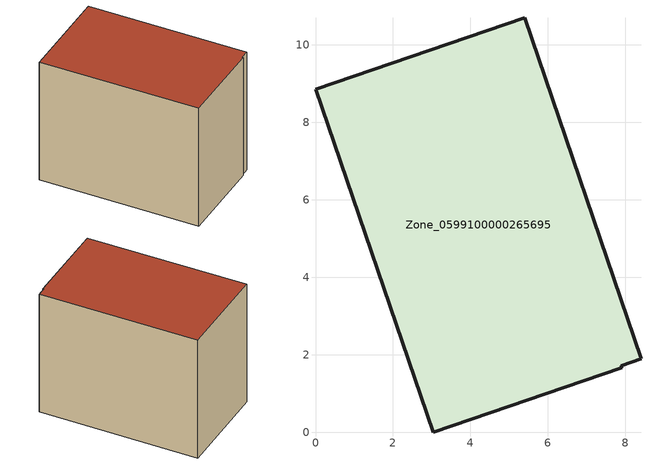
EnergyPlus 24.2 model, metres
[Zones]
Zone_0599100000265695
 floor ground (C_G): 8.4,1.89 7.89,1.72 7.9,1.66 3.04,0 0,8.85 5.4,10.7 z0
 wall outside (C_F): 8.4,1.89 5.4,10.7 0,8.85 3.04,0 7.9,1.66 7.89,1.72 8.4,1.89 z0:7.54
 roof outside (C_R): 7.89,1.72 8.4,1.89 5.4,10.7 0,8.85 3.04,0 7.9,1.66 z7.54
[BUILDING]
Pand.0599100000265695: North Axis=0; Terrain=City; Loads Convergence Tolerance Value=0.04; Temperature Convergence Tolerance Value=0.4; Solar Distribution=FullExterior; Maximum Number of Warmup Days=25; Minimum Number of Warmup Days=1
[Site:Location]
Rotterdam.The.Hague.AP_ZH_NLD Design_Conditions: Latitude=51.96; Longitude=4.45; Time Zone=1; Elevation=-4.5
[SITE:GROUNDTEMPERATURE:BUILDINGSURFACE]
18, 18, 18, 18, 18, 18, 18, 18, 18, 18, 18, 18
[MATERIAL] Thermal Absorptance=0.9; Solar Absorptance=0.7; Visible Absorptance=0.7
Name | Roughness | Thickness | Conductivity | Density | Specific Heat
G.TI.1975-1991 | MediumSmooth | 0.15 | 0.288461 | 540 | 1210
F.TI.1975-1991 | Rough | 0.3 | 0.230769 | 1920 | 840
R.TI.1975-1991 | MediumRough | 0.2 | 0.153846 | 1500 | 1000
[CONSTRUCTION]
C_G: G.TI.1975-1991
C_F: F.TI.1975-1991
C_R: R.TI.1975-1991
[ZONE]
Zone_0599100000265695: Type=1; Multiplier=1; Ceiling Height=Autocalculate; Volume=Autocalculate; Floor Area=autocalculate; Part of Total Floor Area=Yes
[ZONEINFILTRATION:DESIGNFLOWRATE]
Infil_Zone_0599100000265695: Zone or ZoneList or Space or SpaceList=Zone_0599100000265695; Schedule=AlwaysOn; Design Flow Rate Calculation Method=Flow/Area; Flow Rate per Floor Area=0.003; Constant Term Coefficient=1; Temperature Term Coefficient=0; Velocity Term Coefficient=0; Velocity Squared Term Coefficient=0
[HVACTEMPLATE:ZONE:IDEALLOADSAIRSYSTEM]
Zone_0599100000265695: Maximum Heating Supply Air Temperature=50; Minimum Cooling Supply Air Temperature=13; Maximum Heating Supply Air Humidity Ratio=0.0156; Minimum Cooling Supply Air Humidity Ratio=0.0077; Heating Limit=NoLimit; Cooling Limit=NoLimit; Dehumidification Control Type=ConstantSensibleHeatRatio; Cooling Sensible Heat Ratio=0.7; Dehumidification Setpoint=60; Humidification Control Type=None; Humidification Setpoint=30; Outdoor Air Method=None; Outdoor Air Flow Rate per Person=0.00944; Outdoor Air Flow Rate per Zone Floor Area=0; Outdoor Air Flow Rate per Zone=0; Demand Controlled Ventilation Type=None; Outdoor Air Economizer Type=NoEconomizer; Heat Recovery Type=None; Sensible Heat Recovery Effectiveness=0.7; Latent Heat Recovery Effectiveness=0.65
[ZONECONTROL:THERMOSTAT]
ThermostatControl_Zone_0599100000265695: Zone or ZoneList=Zone_0599100000265695; Control Type Schedule=DualSetpointControlType; Control 1=Thermostat_Zone_0599100000265695; Temperature Difference Between Cutout And Setpoint=0
[THERMOSTATSETPOINT:DUALSETPOINT]
Thermostat_Zone_0599100000265695: Heating Setpoint Temperature Schedule=HeatingSetpoint_Zone_0599100000265695; Cooling Setpoint Temperature Schedule=CoolingSetpoint_Zone_0599100000265695
[SCHEDULE:COMPACT]
HeatingSetpoint_Zone_0599100000265695: Through: 12/31, For: AllDays, Until: 24:00, 21
CoolingSetpoint_Zone_0599100000265695: Through: 12/31, For: AllDays, Until: 24:00, 24
DualSetpointControlType: Through: 12/31, For: AllDays, Until: 24:00, 4
AlwaysOn: Through: 12/31, For: AllDays, Until: 24:00, 1
